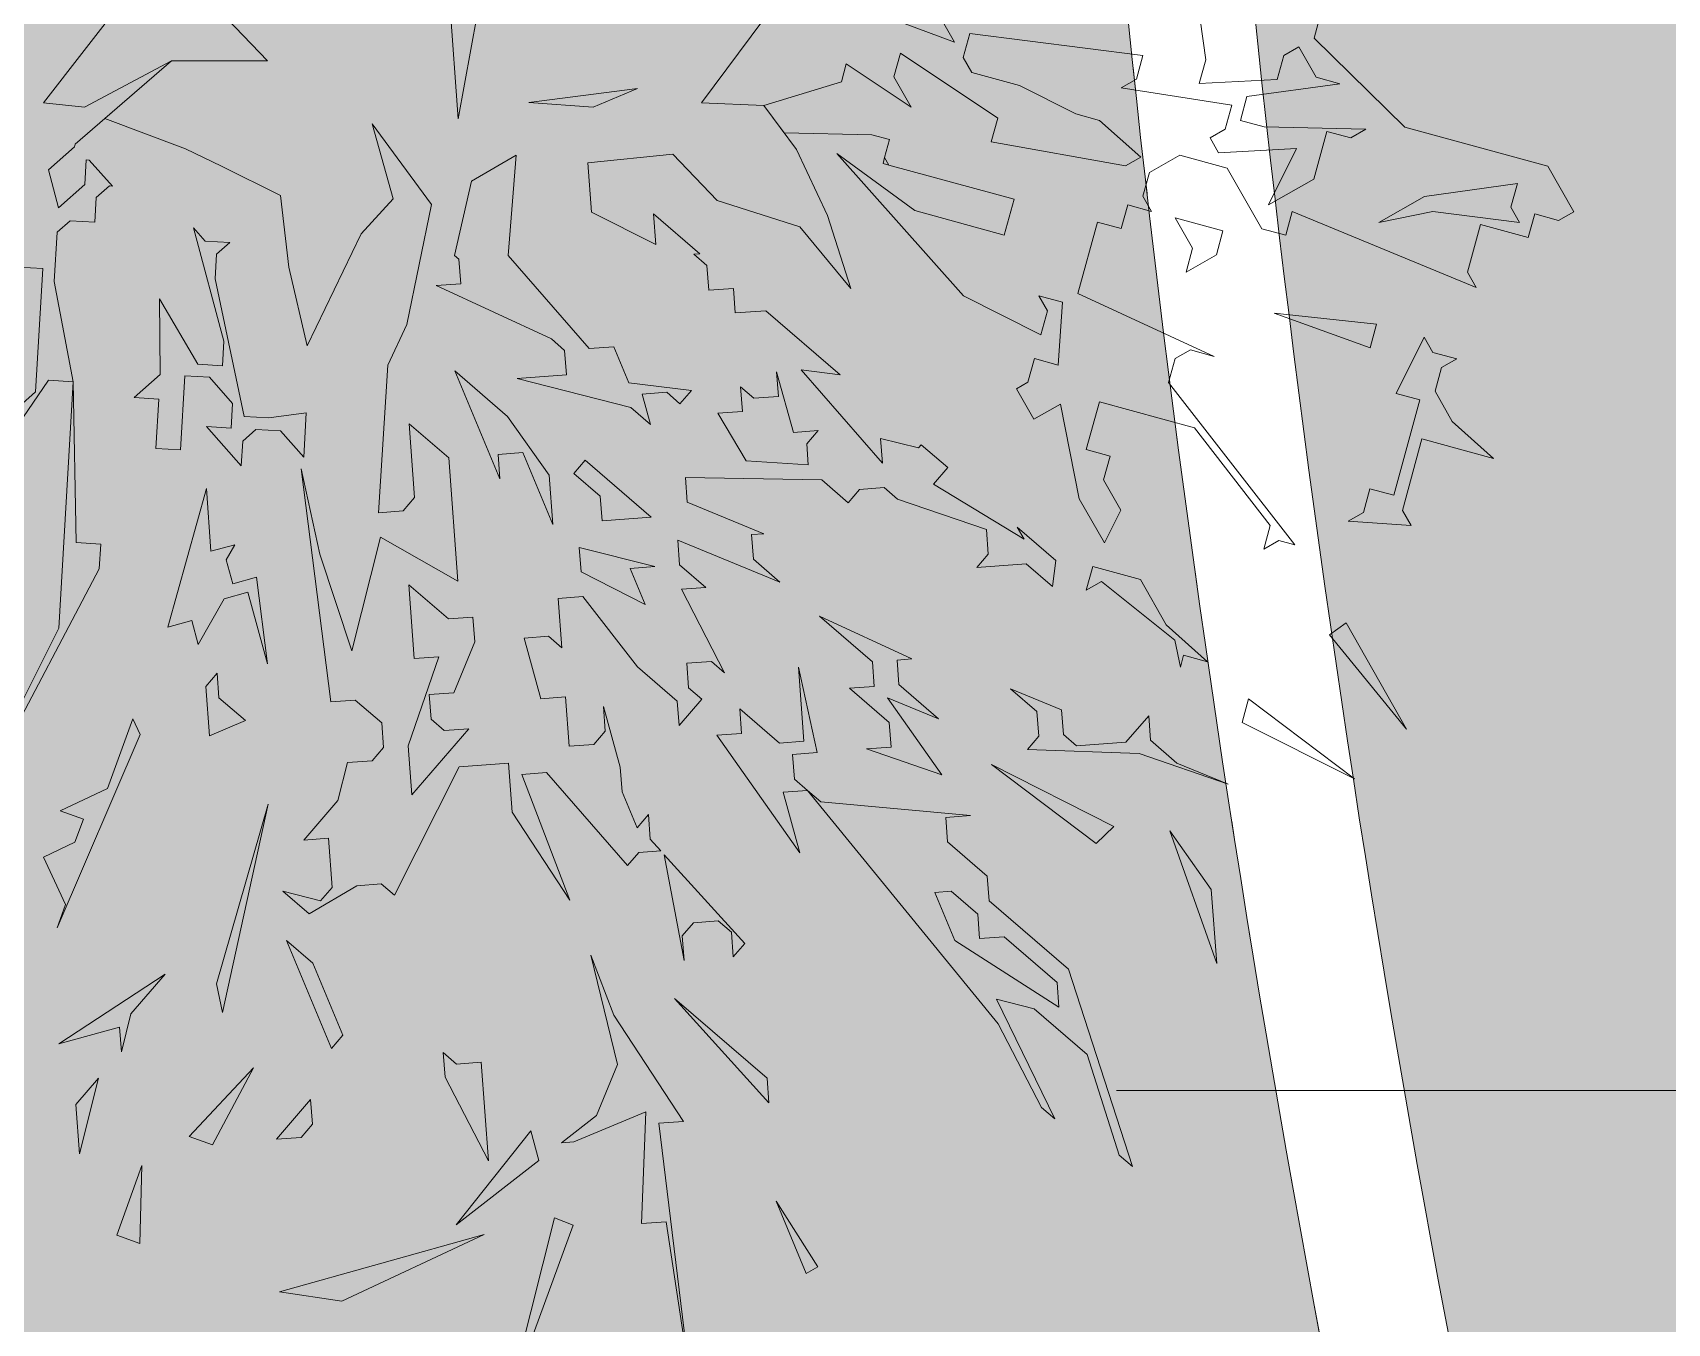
# Model space of a CAD drawing. Header units: millimetres. Extents: x -38151500 to -28914887, y -20564105 to -20349562.
# Drawn here: x -32288258 to -32287225, y -20507443 to -20506627 of the extents above; entities that cross this region are included whole.
import ezdxf
from ezdxf.xclip import XClip

# ---------------------------------------------------------------- set-up
doc = ezdxf.new("R2010")
doc.units = ezdxf.units.MM
doc.header["$MEASUREMENT"] = 0
doc.header["$XCLIPFRAME"] = 0
doc.linetypes.add('ГОСТ 2.303 6', pattern=[480, 80, -150, 100, -150])
doc.layers.add('!!! ПОДОСНОВА', color=7, linetype='Continuous')
for name, color, linetype, lineweight in [('Новый_ГП_БК_08.20_Ном._пера__5', 5, 'Continuous', 13), ('Новый_ГП_Благоустройство штриховка_Ном._пера__246', 246, 'Continuous', 13), ('Новый_ГП_озеленение_газон_Ном._пера__74', 74, 'Continuous', 20), ('Новый_ГП_озеленение_кустарники_Ном._пера__10', 75, 'Continuous', 5), ('Новый_ГП_Тротуар_Дорожки_Ном._пера__24', 26, 'Continuous', 13), ('Чертеж_1_Новый_Новофедоровское_снт 28_07$0$SETKA_Ном._пера__253', 252, 'Continuous', 18)]:
    doc.layers.add(name, color=color, linetype=linetype, lineweight=lineweight)

# ---------------------------------------------------------------- blocks, each defined once
blk = doc.blocks.new('Чертеж_5_1', base_point=(5813926.6, -7295.8))
at = {"layer": 'Чертеж_1_Новый_Новофедоровское_снт 28_07$0$SETKA_Ном._пера__253', "color": 252, "linetype": 'Continuous', "lineweight": 18, "flags": 128}
blk.add_lwpolyline([(-32287573.4, -20507295.8), (-32284573.4, -20507295.8)], dxfattribs=at)

msp = doc.modelspace()

# ---------------------------------------------------------------- hatches: boundary and pattern name
at = {"layer": 'Новый_ГП_Благоустройство штриховка_Ном._пера__246', "linetype": 'Continuous', "lineweight": 13}
h = msp.add_hatch(dxfattribs=at)
h.set_pattern_fill('Гравий_0003', color=246, style=0, pattern_type=2)
h.set_pattern_definition([(0, (5813926.62, -7252.5), (173.2051, 300), [0, -25, 50, -271.4102]), (0, (5813926.62, -7339.1), (173.2051, 300), [0, -25, 50, -271.4102]), (60, (5813926.62, -7295.8), (-173.2050711, 300.0000167), [50, -296.4102]), (60, (5814026.62, -7295.8), (-173.2050711, 300.0000167), [0, -296.4102, 50, 0, 0, 0]), (120, (5813926.62, -7295.8), (-346.4101711, 1.67e-05), [0, -296.4102, 50, 0, 0, 0]), (120, (5814026.62, -7295.8), (-346.4101711, 1.67e-05), [50, -296.4102])])
h.paths.add_polyline_path([(-32281389.65, -20499016.85), (-32282296.37, -20498450.2, 0.006807), (-32282199.39, -20499278.51, -0.3062134), (-32283041.33, -20500363.06, 0.0041139), (-32285142.27, -20501113.88, 0.2666049), (-32287507.65, -20504738.16, 0.0780142), (-32287273.51, -20507874.55, 0.1723091), (-32282145.91, -20515200.77, 0.3489048), (-32276185.26, -20514370.09, -0.2585313), (-32271792.52, -20512391.41, 0.0136544), (-32269281.01, -20512435.74, 0.3144836), (-32264527.78, -20509554.63), (-32265294.95, -20509075.19), (-32265296.68, -20509216.37, -0.3218012), (-32269252.92, -20511595.41, -0.0137708), (-32271739.6, -20511552.93, 0.2552703), (-32276825.38, -20513823.85, -0.3432439), (-32281688.92, -20514494.9, -0.1712031), (-32286459.39, -20507666.93, -0.0778536), (-32286669.56, -20504795.9, -0.2637), (-32284803.22, -20501884.26, -0.0040028), (-32282771.58, -20501158.6, 0.3175283), (-32281357.16, -20499239.8, -0.0065687)])
at = {"layer": 'Новый_ГП_озеленение_газон_Ном._пера__74', "linetype": 'Continuous', "lineweight": 20}
h = msp.add_hatch(dxfattribs=at)
h.set_pattern_fill('AR_SAND_0003', color=74, style=0, pattern_type=2)
h.set_pattern_definition([(37.5, (5813926.6, -7295.8), (-24.0004694, 734.119856), [0, -579.12, 0, -647.7, 0, -619.125]), (7.5, (5813926.6, -7295.8), (674.284925, 1075.23765), [0, -312.42, 0, -521.97, 0, -200.025]), (327.5, (5813458, -7295.8), (1186.488555, 2.155777), [0, -190.5, 0, -685.8, 0, -895.35]), (317.5, (5813458, -7295.8), (1145.334679, 334.393985), [0, -95.25, 0, -449.58, 0, -514.35])])
h.paths.add_polyline_path([(-32295187.89, -20507055.27), (-32295891.42, -20508182.38), (-32271650.86, -20523609.99), (-32271472.77, -20523318.57), (-32262368.35, -20510904.18), (-32264459.18, -20509597.51, -0.3182453), (-32269283.52, -20512515.76, -0.0136448), (-32271797.63, -20512471.26, 0.258872), (-32276124, -20514421.77, -0.3493763), (-32282189.52, -20515267.92, -0.1724048), (-32287351.04, -20507894.33, -0.0780291), (-32287587.46, -20504732.63, -0.2668386), (-32285174.3, -20501040.41, -0.0041241), (-32283066.91, -20500287.26, 0.3045295), (-32282279.76, -20499281.03, -0.0082483), (-32282381.92, -20498396.73), (-32285061.68, -20496722.07), (-32291058.51, -20506317.62), (-32290179.38, -20506867.03), (-32291662.99, -20509241.3)])

# ---------------------------------------------------------------- linework, layer by layer
at = {"layer": 'Новый_ГП_БК_08.20_Ном._пера__5', "color": 5, "linetype": 'ГОСТ 2.303 6', "lineweight": 13}
msp.add_lwpolyline([(-32265376.07, -20509198.38, -0.3210024), (-32269250.07, -20511515.38, -0.0137834), (-32271734.62, -20511473.08, 0.2549845), (-32276886.05, -20513771.47, -0.342622), (-32281645.51, -20514427.59, -0.171087), (-32286381.85, -20507647.17, -0.0778382), (-32286589.74, -20504801.36, -0.2633703), (-32284770.64, -20501957.52, -0.0039917), (-32282745.81, -20501234.34, 0.3183331), (-32281277.05, -20499234.57, -0.0090704), (-32281298.33, -20499073.92), (-32282381.92, -20498396.73, 0.0082483), (-32282279.76, -20499281.03, -0.3045295), (-32283066.92, -20500287.26, 0.0041241), (-32285174.3, -20501040.41, 0.2668386), (-32287587.46, -20504732.63, 0.0780291), (-32287351.04, -20507894.33, 0.1724048), (-32282189.52, -20515267.92, 0.3493763), (-32276124, -20514421.77, -0.258872), (-32271797.63, -20512471.26, 0.0136448), (-32269283.52, -20512515.76, 0.3182453), (-32264459.18, -20509597.51), (-32265369.78, -20509028.43)], format="xyb", close=True, dxfattribs=at)
at = {"layer": 'Новый_ГП_озеленение_газон_Ном._пера__74', "color": 74, "linetype": 'Continuous', "lineweight": 20}
msp.add_lwpolyline([(-32291662.99, -20509241.3), (-32295187.89, -20507055.27), (-32295891.42, -20508182.38), (-32271650.86, -20523609.99), (-32271472.77, -20523318.57), (-32262368.35, -20510904.18), (-32264459.18, -20509597.51, -0.3182453), (-32269283.52, -20512515.76, -0.0136448), (-32271797.63, -20512471.26, 0.258872), (-32276124, -20514421.77, -0.3493763), (-32282189.52, -20515267.92, -0.1724048), (-32287351.04, -20507894.33, -0.0780291), (-32287587.46, -20504732.63, -0.2668386), (-32285174.3, -20501040.41, -0.0041241), (-32283066.91, -20500287.26, 0.3045295), (-32282279.76, -20499281.03, -0.0082483), (-32282381.92, -20498396.73), (-32285061.68, -20496722.07), (-32291058.51, -20506317.62), (-32290179.38, -20506867.03)], format="xyb", close=True, dxfattribs=at)
at = {"layer": 'Новый_ГП_озеленение_кустарники_Ном._пера__10', "color": 75, "linetype": 'Continuous', "lineweight": 5}
for p, q in [((-32287516.92, -20506644.6), (-32287525.08, -20506585.76)), ((-32288196.95, -20506601.95), (-32288251.19, -20506671.87)), ((-32287675.6, -20506633.52), (-32287756.29, -20506603.35)), ((-32288109.66, -20506645.18), (-32288145.58, -20506607.94)), ((-32287989.25, -20506681.92), (-32287994.55, -20506609.1)), ((-32287686.53, -20506614.36), (-32287675.6, -20506633.52)), ((-32287977.3, -20506616.21), (-32287989.25, -20506681.92)), ((-32287796.11, -20506619.03), (-32287835.44, -20506671.7)), ((-32287444.39, -20506615.93), (-32287448.5, -20506630.97)), ((-32287670.14, -20506643.1), (-32287666.02, -20506628.05)), ((-32287666.02, -20506628.05), (-32287556.59, -20506641.83)), ((-32287448.5, -20506630.97), (-32287391.09, -20506687.11)), ((-32288170.26, -20506645.3), (-32288231.15, -20506697.95)), ((-32288225.23, -20506674.44), (-32288170.26, -20506645.3)), ((-32288212.41, -20506681.74), (-32288170.26, -20506645.3)), ((-32288170.26, -20506645.3), (-32288109.66, -20506645.18)), ((-32287713.92, -20506655.37), (-32287709.81, -20506640.33)), ((-32287709.81, -20506640.33), (-32287648.28, -20506681.42)), ((-32287664.67, -20506652.68), (-32287670.14, -20506643.1)), ((-32287556.59, -20506641.83), (-32287560.7, -20506656.87)), ((-32287521.03, -20506659.64), (-32287516.92, -20506644.6)), ((-32287467.66, -20506641.9), (-32287471.78, -20506656.95)), ((-32287458.08, -20506636.44), (-32287467.66, -20506641.9)), ((-32287447.16, -20506655.6), (-32287458.08, -20506636.44)), ((-32287747.1, -20506658.42), (-32287744.01, -20506647.14)), ((-32287744.01, -20506647.14), (-32287703, -20506674.54)), ((-32287703, -20506674.54), (-32287713.92, -20506655.37)), ((-32287634.58, -20506660.91), (-32287664.67, -20506652.68)), ((-32287432.11, -20506659.72), (-32287447.16, -20506655.6)), ((-32287944.54, -20506671.62), (-32287876.03, -20506662.79)), ((-32287876.03, -20506662.79), (-32287904, -20506674.43)), ((-32287796.13, -20506673.49), (-32287747.1, -20506658.42)), ((-32287599.03, -20506678.73), (-32287634.58, -20506660.91)), ((-32287560.7, -20506656.87), (-32287570.29, -20506662.33)), ((-32287570.29, -20506662.33), (-32287500.52, -20506673.34)), ((-32287471.78, -20506656.95), (-32287521.03, -20506659.64)), ((-32287490.94, -20506667.87), (-32287432.11, -20506659.72)), ((-32288251.19, -20506671.87), (-32288225.23, -20506674.44)), ((-32287904, -20506674.43), (-32287944.54, -20506671.62)), ((-32287835.44, -20506671.7), (-32287796.13, -20506673.49)), ((-32287783.36, -20506690.67), (-32287796.13, -20506673.49)), ((-32287796.13, -20506673.49), (-32287775.52, -20506701.21)), ((-32287500.52, -20506673.34), (-32287504.64, -20506688.38)), ((-32287495.06, -20506682.92), (-32287490.94, -20506667.87)), ((-32288161.4, -20506700.74), (-32288212.41, -20506681.74)), ((-32288006.07, -20506735.92), (-32288043.51, -20506684.96)), ((-32288043.51, -20506684.96), (-32288030.26, -20506732.37)), ((-32287648.28, -20506681.42), (-32287652.4, -20506696.47)), ((-32287583.98, -20506682.84), (-32287599.03, -20506678.73)), ((-32287558.01, -20506706.12), (-32287583.98, -20506682.84)), ((-32287480.02, -20506687.04), (-32287495.06, -20506682.92)), ((-32287415.72, -20506688.46), (-32287480.02, -20506687.04)), ((-32287391.09, -20506687.11), (-32287300.82, -20506711.81)), ((-32287727.98, -20506691.96), (-32287783.36, -20506690.67)), ((-32287716.69, -20506695.04), (-32287727.98, -20506691.96)), ((-32287719.78, -20506706.33), (-32287716.69, -20506695.04)), ((-32287652.4, -20506696.47), (-32287567.59, -20506711.59)), ((-32287504.64, -20506688.38), (-32287514.22, -20506693.85)), ((-32287514.22, -20506693.85), (-32287508.76, -20506703.43)), ((-32287448.58, -20506719.9), (-32287440.34, -20506689.81)), ((-32287440.34, -20506689.81), (-32287425.3, -20506693.92)), ((-32287425.3, -20506693.92), (-32287415.72, -20506688.46)), ((-32288231.57, -20506699.55), (-32288248.05, -20506714.21)), ((-32288231.15, -20506697.95), (-32288231.57, -20506699.55)), ((-32288225.16, -20506723.36), (-32288224.24, -20506707.79)), ((-32288224.24, -20506707.79), (-32288222.29, -20506707.91)), ((-32288222.29, -20506707.91), (-32288207.64, -20506724.39)), ((-32288138.69, -20506711.71), (-32288161.4, -20506700.74)), ((-32287952.54, -20506704.88), (-32287980.71, -20506721.22)), ((-32287957.68, -20506768.23), (-32287952.54, -20506704.88)), ((-32287853.66, -20506704.24), (-32287907.26, -20506709.76)), ((-32287825.64, -20506733.42), (-32287853.66, -20506704.24)), ((-32287775.52, -20506701.21), (-32287755.88, -20506742.95)), ((-32287669.92, -20506793.75), (-32287749.91, -20506703.87)), ((-32287749.91, -20506703.87), (-32287700.66, -20506739.86)), ((-32287720.81, -20506710.09), (-32287719.78, -20506706.33)), ((-32287717.05, -20506711.12), (-32287719.78, -20506706.33)), ((-32287719.78, -20506706.33), (-32287717.05, -20506711.12)), ((-32287567.59, -20506711.59), (-32287558.01, -20506706.12)), ((-32287533.38, -20506704.78), (-32287552.55, -20506715.7)), ((-32287503.29, -20506713.01), (-32287533.38, -20506704.78)), ((-32287508.76, -20506703.43), (-32287459.51, -20506700.73)), ((-32287459.51, -20506700.73), (-32287477.32, -20506736.29)), ((-32288248.05, -20506714.21), (-32288241.64, -20506738.02)), ((-32288101.48, -20506730.25), (-32288138.69, -20506711.71)), ((-32287907.26, -20506709.76), (-32287904.96, -20506740.87)), ((-32287717.05, -20506711.12), (-32287720.81, -20506710.09)), ((-32287638.06, -20506732.73), (-32287717.05, -20506711.12)), ((-32287552.55, -20506715.7), (-32287556.66, -20506730.75)), ((-32287481.44, -20506751.33), (-32287503.29, -20506713.01)), ((-32287300.82, -20506711.81), (-32287284.43, -20506740.56)), ((-32288241.64, -20506738.02), (-32288225.16, -20506723.36)), ((-32288209.58, -20506724.28), (-32288217.83, -20506731.61)), ((-32288207.64, -20506724.39), (-32288209.58, -20506724.28)), ((-32287980.71, -20506721.22), (-32287991.57, -20506768.13)), ((-32287477.32, -20506736.29), (-32287448.58, -20506719.9)), ((-32287319.98, -20506722.74), (-32287378.82, -20506730.9)), ((-32287324.1, -20506737.79), (-32287319.98, -20506722.74)), ((-32288217.83, -20506731.61), (-32288218.74, -20506747.18)), ((-32288096.18, -20506775.69), (-32288101.48, -20506730.25)), ((-32288030.26, -20506732.37), (-32288050.57, -20506754.44)), ((-32288021.61, -20506811.82), (-32288006.07, -20506735.92)), ((-32287773.28, -20506750.19), (-32287825.64, -20506733.42)), ((-32287644.24, -20506755.3), (-32287638.06, -20506732.73)), ((-32287566.24, -20506736.21), (-32287570.36, -20506751.26)), ((-32287551.2, -20506740.33), (-32287566.24, -20506736.21)), ((-32287556.66, -20506730.75), (-32287551.2, -20506740.33)), ((-32287378.82, -20506730.9), (-32287407.56, -20506747.29)), ((-32287318.64, -20506747.37), (-32287324.1, -20506737.79)), ((-32288234.31, -20506746.26), (-32288242.56, -20506753.59)), ((-32288218.74, -20506747.18), (-32288234.31, -20506746.26)), ((-32287904.96, -20506740.87), (-32287864.34, -20506761.33)), ((-32287864.34, -20506761.33), (-32287865.78, -20506741.88)), ((-32287865.78, -20506741.88), (-32287836.55, -20506767.09)), ((-32287755.88, -20506742.95), (-32287741.23, -20506789.03)), ((-32287700.66, -20506739.86), (-32287644.24, -20506755.3)), ((-32287585.41, -20506747.14), (-32287597.76, -20506792.28)), ((-32287570.36, -20506751.26), (-32287585.41, -20506747.14)), ((-32287525.23, -20506763.61), (-32287536.15, -20506744.45)), ((-32287536.15, -20506744.45), (-32287506.06, -20506752.68)), ((-32287462.28, -20506740.4), (-32287466.39, -20506755.45)), ((-32287346.03, -20506788.38), (-32287462.28, -20506740.4)), ((-32287407.56, -20506747.29), (-32287373.35, -20506740.48)), ((-32287373.35, -20506740.48), (-32287318.64, -20506747.37)), ((-32287343.26, -20506748.71), (-32287351.5, -20506778.8)), ((-32287313.17, -20506756.95), (-32287343.26, -20506748.71)), ((-32287309.06, -20506741.9), (-32287313.17, -20506756.95)), ((-32287294.01, -20506746.02), (-32287309.06, -20506741.9)), ((-32287284.43, -20506740.56), (-32287294.01, -20506746.02)), ((-32288242.56, -20506753.59), (-32288244.39, -20506784.73)), ((-32288137.22, -20506822.28), (-32288156.46, -20506750.84)), ((-32288156.46, -20506750.84), (-32288149.13, -20506759.08)), ((-32288149.13, -20506759.08), (-32288133.56, -20506759.99)), ((-32288050.57, -20506754.44), (-32288084.6, -20506825.32)), ((-32287741.23, -20506789.03), (-32287773.28, -20506750.19)), ((-32287506.06, -20506752.68), (-32287510.18, -20506767.73)), ((-32287466.39, -20506755.45), (-32287481.44, -20506751.33)), ((-32288141.8, -20506767.32), (-32288142.72, -20506782.89)), ((-32288133.56, -20506759.99), (-32288141.8, -20506767.32)), ((-32287991.57, -20506768.13), (-32287988.79, -20506770.53)), ((-32287906.41, -20506827), (-32287957.68, -20506768.23)), ((-32287836.55, -20506767.09), (-32287840.44, -20506767.38)), ((-32287840.44, -20506767.38), (-32287832.08, -20506774.58)), ((-32287529.34, -20506778.65), (-32287525.23, -20506763.61)), ((-32287510.18, -20506767.73), (-32287529.34, -20506778.65)), ((-32288251.71, -20506776.49), (-32288267.29, -20506775.58)), ((-32288256.29, -20506854.35), (-32288251.71, -20506776.49)), ((-32288084.6, -20506825.32), (-32288096.18, -20506775.69)), ((-32287988.79, -20506770.53), (-32287987.64, -20506786.09)), ((-32287832.08, -20506774.58), (-32287830.93, -20506790.13)), ((-32287351.5, -20506778.8), (-32287346.03, -20506788.38)), ((-32288244.39, -20506784.73), (-32288232.47, -20506847.93)), ((-32288142.72, -20506782.89), (-32288124.39, -20506869.91)), ((-32287987.64, -20506786.09), (-32288003.19, -20506787.24)), ((-32288003.19, -20506787.24), (-32287930.32, -20506820.95)), ((-32287830.93, -20506790.13), (-32287815.38, -20506788.98)), ((-32287815.38, -20506788.98), (-32287814.22, -20506804.54)), ((-32288177.89, -20506795.58), (-32288153.7, -20506836.94)), ((-32288177.52, -20506843.35), (-32288177.89, -20506795.58)), ((-32287621.03, -20506818.25), (-32287669.92, -20506793.75)), ((-32287607.34, -20506797.74), (-32287622.38, -20506793.62)), ((-32287622.38, -20506793.62), (-32287616.92, -20506803.2)), ((-32287610.11, -20506837.41), (-32287607.34, -20506797.74)), ((-32287597.76, -20506792.28), (-32287511.6, -20506832.02)), ((-32287814.22, -20506804.54), (-32287794.78, -20506803.1)), ((-32287794.78, -20506803.1), (-32287747.79, -20506843.61)), ((-32287616.92, -20506803.2), (-32287621.03, -20506818.25)), ((-32287413.1, -20506826.63), (-32287473.8, -20506804.62)), ((-32287473.8, -20506804.62), (-32287408.98, -20506811.59)), ((-32288033.7, -20506837.46), (-32288021.61, -20506811.82)), ((-32287930.32, -20506820.95), (-32287921.96, -20506828.15)), ((-32287408.98, -20506811.59), (-32287413.1, -20506826.63)), ((-32287396.71, -20506855.38), (-32287378.89, -20506819.82)), ((-32287378.89, -20506819.82), (-32287373.43, -20506829.4)), ((-32288138.13, -20506837.85), (-32288137.22, -20506822.28)), ((-32287921.96, -20506828.15), (-32287920.81, -20506843.71)), ((-32287890.85, -20506825.85), (-32287906.41, -20506827)), ((-32287881.35, -20506848.61), (-32287890.85, -20506825.85)), ((-32287526.65, -20506827.91), (-32287536.23, -20506833.37)), ((-32287511.6, -20506832.02), (-32287526.65, -20506827.91)), ((-32287373.43, -20506829.4), (-32287358.38, -20506833.52)), ((-32288153.7, -20506836.94), (-32288138.13, -20506837.85)), ((-32288039.5, -20506930.7), (-32288033.7, -20506837.46)), ((-32287957.97, -20506869.92), (-32287991.39, -20506841.11)), ((-32287991.39, -20506841.11), (-32287962.87, -20506909.38)), ((-32287777.36, -20506880.01), (-32287788.01, -20506841.7)), ((-32287788.01, -20506841.7), (-32287786.86, -20506857.26)), ((-32287747.79, -20506843.61), (-32287772.46, -20506840.55)), ((-32287772.46, -20506840.55), (-32287721.19, -20506899.32)), ((-32287629.27, -20506848.34), (-32287625.15, -20506833.29)), ((-32287625.15, -20506833.29), (-32287610.11, -20506837.41)), ((-32287536.23, -20506833.37), (-32287540.35, -20506848.41)), ((-32287367.96, -20506838.98), (-32287372.08, -20506854.03)), ((-32287358.38, -20506833.52), (-32287367.96, -20506838.98)), ((-32288248.05, -20506847.02), (-32288273.69, -20506884.57)), ((-32288232.47, -20506847.93), (-32288248.05, -20506847.02)), ((-32288241.62, -20507003.65), (-32288232.47, -20506847.93)), ((-32288232.47, -20506847.93), (-32288230.64, -20506949.6)), ((-32288194, -20506858.01), (-32288177.52, -20506843.35)), ((-32288161.95, -20506844.26), (-32288164.69, -20506890.98)), ((-32288146.37, -20506845.18), (-32288161.95, -20506844.26)), ((-32288131.72, -20506861.67), (-32288146.37, -20506845.18)), ((-32287920.81, -20506843.71), (-32287951.92, -20506846.01)), ((-32287951.92, -20506846.01), (-32287880.19, -20506864.16)), ((-32287841.88, -20506853.51), (-32287881.35, -20506848.61)), ((-32287802.42, -20506858.41), (-32287810.77, -20506851.21)), ((-32287810.77, -20506851.21), (-32287809.62, -20506866.76)), ((-32287636.45, -20506852.44), (-32287629.27, -20506848.34)), ((-32287625.53, -20506871.6), (-32287636.45, -20506852.44)), ((-32287540.35, -20506848.41), (-32287460.63, -20506951.08)), ((-32288264.53, -20506861.67), (-32288256.29, -20506854.35)), ((-32288178.43, -20506858.92), (-32288194, -20506858.01)), ((-32288180.26, -20506890.06), (-32288178.43, -20506858.92)), ((-32288132.63, -20506877.24), (-32288131.72, -20506861.67)), ((-32287872.99, -20506855.81), (-32287857.44, -20506854.66)), ((-32287867.66, -20506874.97), (-32287872.99, -20506855.81)), ((-32287857.44, -20506854.66), (-32287849.08, -20506861.86)), ((-32287849.08, -20506861.86), (-32287841.88, -20506853.51)), ((-32287786.86, -20506857.26), (-32287802.42, -20506858.41)), ((-32287608.76, -20506862.04), (-32287625.53, -20506871.6)), ((-32287596.84, -20506921.9), (-32287608.76, -20506862.04)), ((-32287584.13, -20506860.69), (-32287592.37, -20506890.78)), ((-32287523.95, -20506877.16), (-32287584.13, -20506860.69)), ((-32287398.13, -20506919.67), (-32287381.66, -20506859.49)), ((-32287381.66, -20506859.49), (-32287396.71, -20506855.38)), ((-32287372.08, -20506854.03), (-32287361.15, -20506873.19)), ((-32288124.39, -20506869.91), (-32288108.82, -20506870.82)), ((-32288108.82, -20506870.82), (-32288085.19, -20506867.52)), ((-32288085.19, -20506867.52), (-32288086.83, -20506895.55)), ((-32287931.76, -20506907.08), (-32287957.97, -20506869.92)), ((-32287880.19, -20506864.16), (-32287867.66, -20506874.97)), ((-32287809.62, -20506866.76), (-32287825.17, -20506867.91)), ((-32287825.17, -20506867.91), (-32287807.32, -20506897.87)), ((-32287361.15, -20506873.19), (-32287335.18, -20506896.47)), ((-32288126.22, -20506901.05), (-32288148.2, -20506876.32)), ((-32288148.2, -20506876.32), (-32288132.63, -20506877.24)), ((-32288117.06, -20506878.15), (-32288125.31, -20506885.48)), ((-32288101.49, -20506879.07), (-32288117.06, -20506878.15)), ((-32288086.83, -20506895.55), (-32288101.49, -20506879.07)), ((-32287995.13, -20506896.13), (-32288020.19, -20506874.52)), ((-32288020.19, -20506874.52), (-32288016.74, -20506921.19)), ((-32287761.8, -20506878.86), (-32287777.36, -20506880.01)), ((-32287769, -20506887.22), (-32287761.8, -20506878.86)), ((-32287476.12, -20506938.76), (-32287523.95, -20506877.16)), ((-32288164.69, -20506890.98), (-32288180.26, -20506890.06)), ((-32288125.31, -20506885.48), (-32288126.22, -20506901.05)), ((-32287964.02, -20506893.83), (-32287948.47, -20506892.68)), ((-32287962.87, -20506909.38), (-32287964.02, -20506893.83)), ((-32287948.47, -20506892.68), (-32287929.46, -20506938.19)), ((-32287768.02, -20506900.55), (-32287769, -20506887.22)), ((-32287721.19, -20506899.32), (-32287722.34, -20506883.76)), ((-32287722.34, -20506883.76), (-32287698.43, -20506889.81)), ((-32287698.43, -20506889.81), (-32287696.63, -20506887.73)), ((-32287696.63, -20506887.73), (-32287679.92, -20506902.13)), ((-32287592.37, -20506890.78), (-32287577.32, -20506894.9)), ((-32287380.31, -20506884.12), (-32287392.67, -20506929.25)), ((-32287335.18, -20506896.47), (-32287380.31, -20506884.12)), ((-32288069.75, -20507050.24), (-32288088.47, -20506903.04)), ((-32288088.47, -20506903.04), (-32288076.66, -20506956.91)), ((-32287989.38, -20506973.91), (-32287995.13, -20506896.13)), ((-32287909, -20506897.58), (-32287916.21, -20506905.93)), ((-32287867.24, -20506933.59), (-32287909, -20506897.58)), ((-32287807.32, -20506897.87), (-32287768.02, -20506900.55)), ((-32287679.92, -20506902.13), (-32287688.92, -20506912.57)), ((-32287577.32, -20506894.9), (-32287581.44, -20506909.94)), ((-32287929.46, -20506938.19), (-32287931.76, -20506907.08)), ((-32287916.21, -20506905.93), (-32287899.5, -20506920.33)), ((-32287759.5, -20506909.97), (-32287845.63, -20506908.53)), ((-32287845.63, -20506908.53), (-32287844.48, -20506924.08)), ((-32287742.79, -20506924.38), (-32287759.5, -20506909.97)), ((-32287688.92, -20506912.57), (-32287631.6, -20506947.43)), ((-32287581.44, -20506909.94), (-32287570.51, -20506929.1)), ((-32288148.32, -20506915.42), (-32288172.61, -20507003.07)), ((-32288145.43, -20506955.08), (-32288148.32, -20506915.42)), ((-32288016.74, -20506921.19), (-32288023.94, -20506929.54)), ((-32287899.5, -20506920.33), (-32287898.35, -20506935.89)), ((-32287844.48, -20506924.08), (-32287796.09, -20506943.96)), ((-32287735.59, -20506916.02), (-32287742.79, -20506924.38)), ((-32287720.03, -20506914.87), (-32287735.59, -20506916.02)), ((-32287711.68, -20506922.08), (-32287720.03, -20506914.87)), ((-32287655.51, -20506941.38), (-32287711.68, -20506922.08)), ((-32287580.9, -20506949.84), (-32287596.84, -20506921.9)), ((-32287417.29, -20506930.6), (-32287413.17, -20506915.56)), ((-32287413.17, -20506915.56), (-32287398.13, -20506919.67)), ((-32288023.94, -20506929.54), (-32288039.5, -20506930.7)), ((-32287898.35, -20506935.89), (-32287867.24, -20506933.59)), ((-32287570.51, -20506929.1), (-32287580.9, -20506949.84)), ((-32287426.87, -20506936.07), (-32287417.29, -20506930.6)), ((-32287392.67, -20506929.25), (-32287387.2, -20506938.83)), ((-32287796.09, -20506943.96), (-32287803.86, -20506944.54)), ((-32287803.86, -20506944.54), (-32287802.71, -20506960.09)), ((-32287654.36, -20506956.94), (-32287655.51, -20506941.38)), ((-32287631.6, -20506947.43), (-32287636.07, -20506939.94)), ((-32287636.07, -20506939.94), (-32287611.7, -20506960.95)), ((-32287480.24, -20506953.8), (-32287476.12, -20506938.76)), ((-32287387.2, -20506938.83), (-32287426.87, -20506936.07)), ((-32288230.64, -20506949.6), (-32288215.06, -20506950.52)), ((-32288215.06, -20506950.52), (-32288215.98, -20506966.09)), ((-32288130.4, -20506950.92), (-32288145.43, -20506955.08)), ((-32288135.84, -20506960.51), (-32288130.4, -20506950.92)), ((-32288056.5, -20507017.98), (-32288038.35, -20506946.25)), ((-32288038.35, -20506946.25), (-32287989.38, -20506973.91)), ((-32287864.93, -20506964.7), (-32287912.75, -20506952.6)), ((-32287912.75, -20506952.6), (-32287911.6, -20506968.15)), ((-32287786.01, -20506974.5), (-32287850.53, -20506947.99)), ((-32287850.53, -20506947.99), (-32287849.38, -20506963.55)), ((-32287470.66, -20506948.34), (-32287480.24, -20506953.8)), ((-32287460.63, -20506951.08), (-32287470.66, -20506948.34)), ((-32288215.98, -20506966.09), (-32288303.9, -20507132.8)), ((-32288131.67, -20506975.55), (-32288135.84, -20506960.51)), ((-32288076.66, -20506956.91), (-32288056.5, -20507017.98)), ((-32287880.49, -20506965.85), (-32287864.93, -20506964.7)), ((-32287870.99, -20506988.61), (-32287880.49, -20506965.85)), ((-32287849.38, -20506963.55), (-32287832.67, -20506977.95)), ((-32287802.71, -20506960.09), (-32287786.01, -20506974.5)), ((-32287661.56, -20506965.29), (-32287654.36, -20506956.94)), ((-32287630.45, -20506962.99), (-32287661.56, -20506965.29)), ((-32287613.74, -20506977.39), (-32287630.45, -20506962.99)), ((-32287611.7, -20506960.95), (-32287613.74, -20506977.39)), ((-32287592.44, -20506979.7), (-32287588.33, -20506964.66)), ((-32287588.33, -20506964.66), (-32287558.24, -20506972.89)), ((-32288116.64, -20506971.38), (-32288131.67, -20506975.55)), ((-32288109.59, -20507026.08), (-32288116.64, -20506971.38)), ((-32288020.49, -20506976.21), (-32288017.04, -20507022.88)), ((-32287995.43, -20506997.82), (-32288020.49, -20506976.21)), ((-32287911.6, -20506968.15), (-32287870.99, -20506988.61)), ((-32287582.86, -20506974.24), (-32287592.44, -20506979.7)), ((-32287536.38, -20507011.21), (-32287582.86, -20506974.24)), ((-32287558.24, -20506972.89), (-32287541.84, -20507001.63)), ((-32288153.41, -20507013.94), (-32288137.11, -20506985.14)), ((-32288137.11, -20506985.14), (-32288122.08, -20506980.98)), ((-32288122.08, -20506980.98), (-32288109.59, -20507026.08)), ((-32287910.45, -20506983.71), (-32287926.01, -20506984.86)), ((-32287926.01, -20506984.86), (-32287923.7, -20507015.97)), ((-32287875.89, -20507028.07), (-32287910.45, -20506983.71)), ((-32287832.67, -20506977.95), (-32287848.23, -20506979.1)), ((-32287848.23, -20506979.1), (-32287820.87, -20507031.82)), ((-32287979.87, -20506996.67), (-32287995.43, -20506997.82)), ((-32287978.72, -20507012.22), (-32287979.87, -20506996.67)), ((-32287727.53, -20507024.91), (-32287760.95, -20506996.11)), ((-32287760.95, -20506996.11), (-32287702.64, -20507023.07)), ((-32288294.74, -20507109.9), (-32288241.62, -20507003.65)), ((-32288172.61, -20507003.07), (-32288157.57, -20506998.9)), ((-32288157.57, -20506998.9), (-32288153.41, -20507013.94)), ((-32287541.84, -20507001.63), (-32287515.87, -20507024.91)), ((-32287438.69, -20507007.89), (-32287428.29, -20507000.36)), ((-32287428.29, -20507000.36), (-32287390.05, -20507067.43)), ((-32287991.98, -20507044.48), (-32287978.72, -20507012.22)), ((-32287932.06, -20507008.77), (-32287947.61, -20507009.92)), ((-32287947.61, -20507009.92), (-32287936.96, -20507048.23)), ((-32287923.7, -20507015.97), (-32287932.06, -20507008.77)), ((-32287532.97, -20507028.32), (-32287536.38, -20507011.21)), ((-32287390.05, -20507067.43), (-32287438.69, -20507007.89)), ((-32288001.48, -20507021.73), (-32288020.78, -20507077.9)), ((-32288017.04, -20507022.88), (-32288001.48, -20507021.73)), ((-32287850.82, -20507049.68), (-32287875.89, -20507028.07)), ((-32287829.22, -20507024.62), (-32287844.77, -20507025.77)), ((-32287844.77, -20507025.77), (-32287843.62, -20507041.33)), ((-32287820.87, -20507031.82), (-32287829.22, -20507024.62)), ((-32287726.38, -20507040.47), (-32287727.53, -20507024.91)), ((-32287702.64, -20507023.07), (-32287711.98, -20507023.76)), ((-32287711.98, -20507023.76), (-32287710.82, -20507039.32)), ((-32287530.92, -20507020.8), (-32287532.97, -20507028.32)), ((-32287515.87, -20507024.91), (-32287530.92, -20507020.8)), ((-32288148.68, -20507040.44), (-32288141.48, -20507032.09)), ((-32288141.48, -20507032.09), (-32288140.33, -20507047.64)), ((-32287770.74, -20507075.03), (-32287774.2, -20507028.37)), ((-32287774.2, -20507028.37), (-32287762.39, -20507082.24)), ((-32288146.38, -20507071.55), (-32288148.68, -20507040.44)), ((-32288140.33, -20507047.64), (-32288123.62, -20507062.05)), ((-32288007.53, -20507045.64), (-32287991.98, -20507044.48)), ((-32288006.38, -20507061.19), (-32288007.53, -20507045.64)), ((-32287936.96, -20507048.23), (-32287921.4, -20507047.08)), ((-32287921.4, -20507047.08), (-32287919.1, -20507078.19)), ((-32287835.27, -20507048.53), (-32287849.67, -20507065.23)), ((-32287843.62, -20507041.33), (-32287835.27, -20507048.53)), ((-32287741.94, -20507041.62), (-32287726.38, -20507040.47)), ((-32287716.88, -20507063.23), (-32287741.94, -20507041.62)), ((-32287685.76, -20507060.92), (-32287718.03, -20507047.67)), ((-32287718.03, -20507047.67), (-32287683.75, -20507096.27)), ((-32287710.82, -20507039.32), (-32287685.76, -20507060.92)), ((-32287623.54, -20507056.32), (-32287640.25, -20507041.92)), ((-32287640.25, -20507041.92), (-32287607.99, -20507055.17)), ((-32287494.01, -20507063.24), (-32287489.9, -20507048.19)), ((-32287489.9, -20507048.19), (-32287422.91, -20507098.87)), ((-32288054.2, -20507049.09), (-32288069.75, -20507050.24)), ((-32288037.49, -20507063.49), (-32288054.2, -20507049.09)), ((-32287896.34, -20507068.69), (-32287897.49, -20507053.13)), ((-32287897.49, -20507053.13), (-32287886.84, -20507091.45)), ((-32287849.67, -20507065.23), (-32287850.82, -20507049.68)), ((-32287810.21, -20507070.13), (-32287811.36, -20507054.58)), ((-32287811.36, -20507054.58), (-32287786.3, -20507076.19)), ((-32287622.39, -20507071.88), (-32287623.54, -20507056.32)), ((-32287607.99, -20507055.17), (-32287606.84, -20507070.72)), ((-32287567.37, -20507075.62), (-32287552.97, -20507058.92)), ((-32287552.97, -20507058.92), (-32287551.82, -20507074.47)), ((-32288210.7, -20507104.92), (-32288194.77, -20507060.92)), ((-32288194.77, -20507060.92), (-32288190.09, -20507070.91)), ((-32288123.62, -20507062.05), (-32288146.38, -20507071.55)), ((-32288036.34, -20507079.05), (-32288037.49, -20507063.49)), ((-32288018.48, -20507109.01), (-32287982.47, -20507067.24)), ((-32287998.03, -20507068.39), (-32288006.38, -20507061.19)), ((-32287982.47, -20507067.24), (-32287998.03, -20507068.39)), ((-32287903.54, -20507077.04), (-32287896.34, -20507068.69)), ((-32287715.72, -20507078.78), (-32287716.88, -20507063.23)), ((-32287422.91, -20507098.87), (-32287494.01, -20507063.24)), ((-32288190.09, -20507070.91), (-32288242.57, -20507192.92)), ((-32288043.54, -20507087.4), (-32288036.34, -20507079.05)), ((-32288020.78, -20507077.9), (-32288018.48, -20507109.01)), ((-32287919.1, -20507078.19), (-32287903.54, -20507077.04)), ((-32287825.76, -20507071.29), (-32287810.21, -20507070.13)), ((-32287773.34, -20507145.61), (-32287825.76, -20507071.29)), ((-32287786.3, -20507076.19), (-32287770.74, -20507075.03)), ((-32287731.28, -20507079.93), (-32287715.72, -20507078.78)), ((-32287629.59, -20507080.23), (-32287622.39, -20507071.88)), ((-32287606.84, -20507070.72), (-32287598.48, -20507077.93)), ((-32287598.48, -20507077.93), (-32287567.37, -20507075.62)), ((-32287551.82, -20507074.47), (-32287535.11, -20507088.88)), ((-32288065.15, -20507112.46), (-32288059.1, -20507088.55)), ((-32288059.1, -20507088.55), (-32288043.54, -20507087.4)), ((-32287957.41, -20507088.85), (-32287988.52, -20507091.15)), ((-32287955.11, -20507119.96), (-32287957.41, -20507088.85)), ((-32287762.39, -20507082.24), (-32287777.95, -20507083.39)), ((-32287777.95, -20507083.39), (-32287776.8, -20507098.94)), ((-32287683.75, -20507096.27), (-32287731.28, -20507079.93)), ((-32287586.1, -20507139.57), (-32287652.35, -20507089.73)), ((-32287652.35, -20507089.73), (-32287574.98, -20507128.94)), ((-32287559.02, -20507082.83), (-32287629.59, -20507080.23)), ((-32287502.85, -20507102.13), (-32287559.02, -20507082.83)), ((-32287535.11, -20507088.88), (-32287502.85, -20507102.13)), ((-32287988.52, -20507091.15), (-32288029.43, -20507172.38)), ((-32287933.5, -20507094.9), (-32287949.06, -20507096.05)), ((-32287949.06, -20507096.05), (-32287918.7, -20507175.41)), ((-32287882.23, -20507153.67), (-32287933.5, -20507094.9)), ((-32287886.84, -20507091.45), (-32287885.68, -20507107)), ((-32287776.8, -20507098.94), (-32287768.44, -20507106.15)), ((-32288240.67, -20507118.95), (-32288210.7, -20507104.92)), ((-32287885.68, -20507107), (-32287876.18, -20507129.76)), ((-32287768.44, -20507106.15), (-32287784, -20507107.3)), ((-32287784, -20507107.3), (-32287773.34, -20507145.61)), ((-32287768.44, -20507106.15), (-32287760.09, -20507113.35)), ((-32287648.04, -20507253.64), (-32287768.44, -20507106.15)), ((-32288226, -20507124.27), (-32288240.67, -20507118.95)), ((-32288141.9, -20507228.36), (-32288109.22, -20507114.84)), ((-32288109.22, -20507114.84), (-32288138.11, -20507246.34)), ((-32288086.76, -20507137.52), (-32288065.15, -20507112.46)), ((-32287918.7, -20507175.41), (-32287955.11, -20507119.96)), ((-32287760.09, -20507113.35), (-32287665.6, -20507122)), ((-32288231.31, -20507138.93), (-32288226, -20507124.27)), ((-32287876.18, -20507129.76), (-32287868.98, -20507121.41)), ((-32287868.98, -20507121.41), (-32287867.83, -20507136.96)), ((-32287665.6, -20507122), (-32287681.16, -20507123.15)), ((-32287681.16, -20507123.15), (-32287680.01, -20507138.7)), ((-32287574.98, -20507128.94), (-32287586.1, -20507139.57)), ((-32288251.29, -20507148.29), (-32288231.31, -20507138.93)), ((-32288071.2, -20507136.37), (-32288086.76, -20507137.52)), ((-32288068.9, -20507167.48), (-32288071.2, -20507136.37)), ((-32287867.83, -20507136.96), (-32287861.2, -20507144.29)), ((-32287680.01, -20507138.7), (-32287654.95, -20507160.31)), ((-32287509.99, -20507215.41), (-32287539.65, -20507131.59)), ((-32287539.65, -20507131.59), (-32287513.44, -20507168.75)), ((-32288237.26, -20507178.25), (-32288251.29, -20507148.29)), ((-32287875.03, -20507145.31), (-32287882.23, -20507153.67)), ((-32287861.2, -20507144.29), (-32287875.03, -20507145.31)), ((-32287846.52, -20507213.59), (-32287858.99, -20507146.73)), ((-32287858.99, -20507146.73), (-32287808.2, -20507202.93)), ((-32287654.95, -20507160.31), (-32287653.8, -20507175.86)), ((-32288083.3, -20507184.19), (-32288100.01, -20507169.78)), ((-32288100.01, -20507169.78), (-32288076.1, -20507175.84)), ((-32288053.34, -20507166.33), (-32288083.3, -20507184.19)), ((-32288076.1, -20507175.84), (-32288068.9, -20507167.48)), ((-32288037.79, -20507165.18), (-32288053.34, -20507166.33)), ((-32288029.43, -20507172.38), (-32288037.79, -20507165.18)), ((-32287677.71, -20507169.81), (-32287688.08, -20507170.58)), ((-32287688.08, -20507170.58), (-32287675.4, -20507200.92)), ((-32287661, -20507184.22), (-32287677.71, -20507169.81)), ((-32287513.44, -20507168.75), (-32287509.99, -20507215.41)), ((-32288242.57, -20507192.92), (-32288237.26, -20507178.25)), ((-32287653.8, -20507175.86), (-32287603.68, -20507219.08)), ((-32287840.46, -20507189.68), (-32287847.67, -20507198.03)), ((-32287824.91, -20507188.53), (-32287840.46, -20507189.68)), ((-32287816.56, -20507195.73), (-32287824.91, -20507188.53)), ((-32287659.85, -20507199.77), (-32287661, -20507184.22)), ((-32288069.19, -20507269.17), (-32288097.71, -20507200.9)), ((-32288097.71, -20507200.9), (-32288081, -20507215.3)), ((-32287847.67, -20507198.03), (-32287846.52, -20507213.59)), ((-32287815.4, -20507211.29), (-32287816.56, -20507195.73)), ((-32287808.2, -20507202.93), (-32287815.4, -20507211.29)), ((-32287675.4, -20507200.92), (-32287609.73, -20507242.99)), ((-32287644.29, -20507198.62), (-32287659.85, -20507199.77)), ((-32287610.88, -20507227.43), (-32287644.29, -20507198.62)), ((-32287888.58, -20507279.26), (-32287905.42, -20507210.13)), ((-32287905.42, -20507210.13), (-32287890.88, -20507248.15)), ((-32288241.46, -20507266.28), (-32288174.33, -20507222.21)), ((-32288174.33, -20507222.21), (-32288195.94, -20507247.27)), ((-32288081, -20507215.3), (-32288061.99, -20507260.82)), ((-32287603.68, -20507219.08), (-32287563.29, -20507343.75)), ((-32288138.11, -20507246.34), (-32288141.9, -20507228.36)), ((-32287609.73, -20507242.99), (-32287610.88, -20507227.43)), ((-32287792.94, -20507303.47), (-32287852.57, -20507237.5)), ((-32287852.57, -20507237.5), (-32287794.09, -20507287.91)), ((-32287625.28, -20507244.14), (-32287649.19, -20507238.09)), ((-32287649.19, -20507238.09), (-32287612.33, -20507313.56)), ((-32287591.87, -20507272.95), (-32287625.28, -20507244.14)), ((-32288195.94, -20507247.27), (-32288201.99, -20507271.18)), ((-32287890.88, -20507248.15), (-32287846.81, -20507315.27)), ((-32287620.68, -20507306.36), (-32287648.04, -20507253.64)), ((-32288203.14, -20507255.62), (-32288241.46, -20507266.28)), ((-32288201.99, -20507271.18), (-32288203.14, -20507255.62)), ((-32288061.99, -20507260.82), (-32288069.19, -20507269.17)), ((-32287997.47, -20507287.32), (-32287998.62, -20507271.77)), ((-32287998.62, -20507271.77), (-32287990.26, -20507278.97)), ((-32287571.65, -20507336.54), (-32287591.87, -20507272.95)), ((-32288159.1, -20507324.74), (-32288118.51, -20507281.38)), ((-32288118.51, -20507281.38), (-32288144.43, -20507330.05)), ((-32287990.26, -20507278.97), (-32287974.71, -20507277.82)), ((-32287974.71, -20507277.82), (-32287970.1, -20507340.04)), ((-32287901.83, -20507311.53), (-32287888.58, -20507279.26)), ((-32288230.8, -20507304.59), (-32288216.39, -20507287.88)), ((-32288216.39, -20507287.88), (-32288228.5, -20507335.7)), ((-32287970.1, -20507340.04), (-32287997.47, -20507287.32)), ((-32287794.09, -20507287.91), (-32287792.94, -20507303.47)), ((-32288228.5, -20507335.7), (-32288230.8, -20507304.59)), ((-32288104.05, -20507326.49), (-32288082.45, -20507301.43)), ((-32288082.45, -20507301.43), (-32288081.29, -20507316.99)), ((-32287612.33, -20507313.56), (-32287620.68, -20507306.36)), ((-32288081.29, -20507316.99), (-32288088.5, -20507325.34)), ((-32287924.01, -20507328.81), (-32287901.83, -20507311.53)), ((-32287870.72, -20507309.22), (-32287916.23, -20507328.23)), ((-32287873.32, -20507379.8), (-32287870.72, -20507309.22)), ((-32287846.81, -20507315.27), (-32287862.37, -20507316.43)), ((-32287862.37, -20507316.43), (-32287842.5, -20507479.18)), ((-32288144.43, -20507330.05), (-32288159.1, -20507324.74)), ((-32288088.5, -20507325.34), (-32288104.05, -20507326.49)), ((-32287990.56, -20507380.66), (-32287943.22, -20507321.23)), ((-32287943.22, -20507321.23), (-32287938.29, -20507339.94)), ((-32287916.23, -20507328.23), (-32287924.01, -20507328.81)), ((-32287563.29, -20507343.75), (-32287571.65, -20507336.54)), ((-32288204.94, -20507387.09), (-32288189.01, -20507343.09)), ((-32288189.01, -20507343.09), (-32288190.27, -20507392.4)), ((-32287938.29, -20507339.94), (-32287990.56, -20507380.66)), ((-32287769.33, -20507411.21), (-32287788.34, -20507365.69)), ((-32287788.34, -20507365.69), (-32287762.06, -20507407.01)), ((-32287958.59, -20507495.6), (-32287928.34, -20507376.05)), ((-32287928.34, -20507376.05), (-32287916.55, -20507380.82)), ((-32287857.76, -20507378.65), (-32287873.32, -20507379.8)), ((-32287842.5, -20507479.18), (-32287857.76, -20507378.65)), ((-32288190.27, -20507392.4), (-32288204.94, -20507387.09)), ((-32288102.12, -20507422.87), (-32287972.9, -20507386.72)), ((-32287972.9, -20507386.72), (-32288062.8, -20507428.82)), ((-32287916.55, -20507380.82), (-32287958.59, -20507495.6)), ((-32287762.06, -20507407.01), (-32287769.33, -20507411.21)), ((-32288062.8, -20507428.82), (-32288102.12, -20507422.87))]:
    msp.add_line(p, q, dxfattribs=at)
at = {"layer": 'Новый_ГП_Тротуар_Дорожки_Ном._пера__24', "color": 26, "linetype": 'Continuous', "lineweight": 13}
msp.add_lwpolyline([(-32265296.68, -20509216.37, -0.3218012), (-32269252.92, -20511595.41, -0.0137708), (-32271739.6, -20511552.93, 0.2552703), (-32276825.38, -20513823.85, -0.3432439), (-32281688.92, -20514494.9, -0.1712031), (-32286459.39, -20507666.93, -0.0778536), (-32286669.56, -20504795.9, -0.2637), (-32284803.22, -20501884.26, -0.0040028), (-32282771.58, -20501158.6, 0.3175283), (-32281357.16, -20499239.8, -0.0134251), (-32281417.3, -20498783.32), (-32282319.3, -20498219.62, 0.0086983), (-32282199.39, -20499278.51, -0.3062134), (-32283041.33, -20500363.06, 0.0041139), (-32285142.27, -20501113.88, 0.2666049), (-32287507.65, -20504738.16, 0.0780142), (-32287273.51, -20507874.55, 0.1723091), (-32282145.91, -20515200.77, 0.3489048), (-32276185.26, -20514370.09, -0.2585313), (-32271792.52, -20512391.41, 0.0136544), (-32269281.01, -20512435.74, 0.3198609), (-32264490.24, -20509467.48), (-32265293.6, -20508965.42)], format="xyb", close=True, dxfattribs=at)

# ---------------------------------------------------------------- block references
at = {"layer": '!!! ПОДОСНОВА', "color": 252, "linetype": 'Continuous', "lineweight": 40}
ref = msp.add_blockref('Чертеж_5_1', (5813926.62, -7295.8), dxfattribs=at)
XClip(ref).set_block_clipping_path([(-32342847.3118521906, -20426134.2498699203), (-32342847.3118521906, -20517391.6082299612), (-32320266.7422028184, -20517391.6082299612), (-32314873.6045184806, -20528511.4797440507), (-32229507.7408887595, -20528511.4797440507), (-32229507.7408887595, -20426017.5390227698)])

doc.saveas('drawing.dxf')
